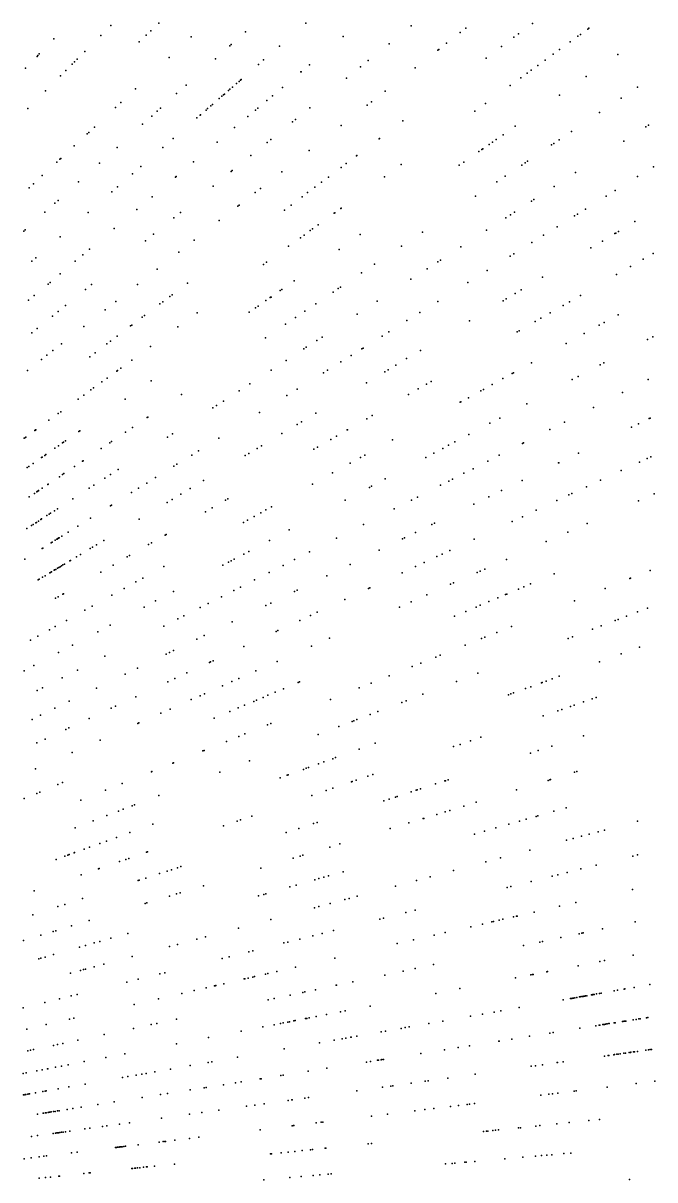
# Model space of a CAD drawing. Header units: metres. Extents: x -4327 to 4266, y -3886 to 3992.
# Drawn here: x 506.5 to 774.6, y 53.2 to 544.7 of the extents above; entities that cross this region are included whole.
import ezdxf

# ---------------------------------------------------------------- set-up
doc = ezdxf.new("R2010")
doc.units = ezdxf.units.M

msp = doc.modelspace()

# ---------------------------------------------------------------- linework, layer by layer
for p in [(543.72, 543.72, 2474.01), (560.67, 541.43, 2464.96), (564.02, 544.67, 2475.02), (600.83, 540.99, 2467.68), (626.54, 544.64, 2487.9), (671.23, 543.55, 2453.94), (692.02, 540.67, 2469.23), (694.45, 542.56, 2499.44), (722.65, 544.55, 2463.05), (746.16, 542.12, 2485.39), (746.67, 542.48, 2454.2), (519.52, 537.98, 2477.58), (539.46, 539.46, 2464.1), (555.77, 536.7, 2466.84), (558.73, 539.56, 2465.81), (577.82, 538.83, 2470.49), (642.37, 539.01, 2490.36), (661.8, 535.91, 2488.58), (686.18, 536.1, 2495.7), (714.83, 538.66, 2478.06), (716.72, 540.09, 2497.4), (738.65, 536.66, 2481.09), (741.97, 539.07, 2504.88), (743.07, 539.87, 2504.38), (512.7, 530.91, 2479.22), (513.33, 531.57, 2472.43), (532.62, 532.62, 2480.66), (594.25, 535.07, 2477.13), (594.83, 535.58, 2470.31), (615.31, 534.88, 2470.18), (682.46, 533.2, 2452.05), (682.88, 533.52, 2470.68), (709.55, 534.68, 2489.46), (731.47, 531.45, 2494.71), (731.54, 531.5, 2494.94), (734.23, 533.45, 2474.57), (758.88, 531.37, 2500.66), (512.35, 530.56, 2482.5), (527.3, 527.3, 2470.4), (528.28, 528.28, 2479.91), (529.42, 529.42, 2495.09), (568.44, 530.08, 2462.76), (588.07, 529.5, 2497.9), (606.33, 527.07, 208.47), (608.57, 529.02, 205.96), (628.01, 526.96, 2465.79), (649.75, 526.16, 2478.53), (652.94, 528.74, 2468.43), (703.04, 529.78, 2466.62), (724.94, 526.7, 2489.38), (728.09, 528.99, 2462.18), (507.5, 525.53, 2483.78), (522.28, 522.28, 2471.23), (524.56, 524.56, 2482.01), (624.42, 523.95, 2497.08), (624.46, 523.98, 2478.91), (643.75, 521.3, 2464.51), (672.91, 525.73, 2456.03), (717.78, 521.5, 2452.18), (720.49, 523.47, 2453.09), (722.13, 524.66, 2488.24), (745.52, 522.02, 2477.36), (554.23, 516.82, 2481.1), (575.72, 518.38, 2468.8), (593.62, 516.03, 2473.45), (594.24, 516.56, 2471.35), (595.3, 517.48, 240.92), (597.06, 519.01, 247.78), (598.12, 519.94, 279.92), (598.75, 520.48, 316.77), (598.97, 520.68, 209.18), (616.55, 517.35, 2470.19), (713.16, 518.14, 2487.15), (713.17, 518.15, 2482.9), (767.26, 517.53, 2489.81), (515.93, 515.93, 2500.73), (571.64, 514.71, 2479.68), (589.71, 512.63, 276.94), (590.87, 513.64, 283.75), (591.56, 514.23, 236.6), (591.93, 514.56, 205.35), (591.93, 514.55, 174.55), (609.92, 511.78, 2466.43), (612.36, 513.83, 2471.7), (654.37, 511.25, 2461.71), (660.13, 515.75, 2470.06), (734.15, 514.05, 2472.85), (760.32, 512.84, 2483.85), (508.43, 508.43, 2474.4), (545.64, 508.82, 2471.6), (547.97, 510.99, 2482.13), (563.43, 507.31, 2472.62), (564.85, 508.59, 2478.84), (584.12, 507.76, 2466.42), (584.8, 508.36, 238.52), (586.15, 509.53, 2465.57), (586.83, 510.12, 170.38), (605.05, 507.69, 2516.98), (606.06, 508.54, 2478.54), (628.19, 508.7, 2480.88), (652.53, 509.81, 2495.18), (698.22, 507.29, 2452.05), (702.77, 510.59, 2472.33), (751.16, 506.66, 2478.85), (557.2, 501.7, 2474.13), (561.05, 505.17, 2510.96), (580.24, 504.39, 161.01), (581.58, 505.56, 268.4), (581.81, 505.76, 2499.57), (601.88, 505.04, 2466.11), (620.84, 502.75, 2488.67), (622.07, 503.74, 2475.03), (667.68, 503.14, 2505.44), (772.01, 501.35, 2476.45), (533.67, 497.65, 2511.13), (534.33, 498.27, 2493.94), (536.71, 500.49, 2474.99), (596.22, 500.28, 2470.82), (641.5, 501.19, 2489.27), (710.19, 497.28, 2484.84), (715.33, 500.88, 2481.05), (739.21, 498.6, 2464.41), (770.88, 500.62, 2476.95), (528.13, 492.49, 2490.16), (546.32, 491.9, 2479.31), (565.79, 491.84, 2483.57), (570.22, 495.68, 2473.69), (588.79, 494.05, 2482.49), (610.06, 494.01, 2459.25), (611.57, 495.24, 2479.36), (657.59, 495.53, 2490.15), (657.73, 495.63, 2486.14), (704.27, 493.14, 2472.8), (705.69, 494.13, 2477.76), (707.22, 495.2, 2505.15), (730.82, 492.95, 2453.17), (731.73, 493.56, 2498.96), (734.05, 495.12, 2480.99), (761.53, 494.54, 2459.22), (522.06, 486.83, 2476.68), (522.46, 487.2, 2488.75), (603.17, 488.44, 2473.33), (627.92, 490.58, 2473.05), (648.05, 488.34, 2463.03), (648.14, 488.41, 2472.46), (699.96, 490.12, 2497.1), (701.23, 491, 2475.15), (701.59, 491.26, 2472.08), (520.79, 485.65, 2480.82), (538.87, 485.2, 2490.33), (556.48, 483.74, 2476.83), (578.81, 485.68, 2478.64), (594.83, 481.69, 2476.94), (595.27, 482.04, 2464.46), (641.48, 483.39, 2465.2), (643.58, 484.98, 2473.28), (666.95, 484.57, 2475.07), (691.64, 484.29, 2463.05), (693.58, 485.65, 2461.18), (718.12, 484.38, 2461.01), (719.59, 485.37, 2448.98), (720.6, 486.05, 2482.48), (774.07, 483.69, 2505.68), (514.61, 479.89, 2466.6), (529.96, 477.18, 2484.43), (552.92, 480.64, 2490.74), (571.18, 479.27, 2504.62), (571.49, 479.53, 2476.32), (616.35, 481.55, 2459.63), (633.2, 477.15, 2460.67), (636.05, 479.3, 2467.14), (659.85, 479.41, 2466.65), (707.53, 477.24, 2454.62), (711.14, 479.67, 2484.59), (741.03, 481.23, 2467.31), (767.34, 479.49, 2496.59), (509.05, 474.7, 2450.05), (510.91, 476.44, 2464.14), (544.13, 473.01, 2491.27), (546.57, 475.13, 2487.21), (587.08, 475.41, 2468.49), (605.01, 472.69, 2503.93), (607.23, 474.42, 2474.54), (627.22, 472.65, 2479.07), (630.32, 474.98, 2458.68), (731.88, 475.29, 2457.93), (757.83, 473.55, 2491.07), (519.93, 468.15, 2478.13), (521.29, 469.37, 2495.02), (561.22, 470.92, 2490.74), (597.59, 466.89, 2478.06), (597.65, 466.94, 2478.3), (598.12, 467.3, 2465.82), (620.21, 467.36, 2474.76), (624.92, 470.91, 2465.3), (698.51, 471.15, 2457.84), (722.26, 469.04, 2481.3), (723.27, 469.7, 2506.81), (753.96, 471.13, 2478.36), (515.66, 464.3, 2468.06), (534.04, 464.23, 2475.35), (554.78, 465.52, 2487.21), (570.47, 461.96, 2485.62), (573.32, 464.27, 2503.05), (617.4, 465.24, 2463.55), (638.5, 463.9, 2467.87), (638.79, 464.11, 2497.14), (641.38, 465.99, 2474.35), (641.42, 466.02, 2497.94), (711.39, 461.98, 2505.56), (713.42, 463.3, 2468.28), (715.1, 464.39, 2500.63), (740.57, 462.76, 2481.05), (741.76, 463.51, 2455.09), (745.18, 465.64, 2470.65), (545.06, 457.36, 2489.05), (589.75, 460.76, 2469.59), (629.35, 457.25, 2464.91), (631.77, 459.01, 2465.01), (733.11, 458.1, 2451.81), (766.16, 460.35, 2462.02), (506.72, 456.25, 2461.3), (507.31, 456.79, 2464.19), (522.2, 453.94, 2461.08), (558.44, 452.22, 2477.91), (561.86, 454.99, 2477.93), (579.13, 452.46, 2483.54), (624.15, 453.48, 2501.48), (625.73, 454.62, 2469.46), (628.38, 456.55, 2479.96), (649.54, 454.81, 2474.82), (675.94, 455.93, 2507), (703.2, 456.67, 2490.12), (727.44, 454.56, 2454.16), (757.68, 455.26, 2493.99), (758.06, 455.49, 2452.68), (759.17, 456.16, 2464.7), (534.64, 448.62, 2466.92), (572.58, 447.35, 2475.31), (619.17, 449.85, 2476.7), (640.6, 448.55, 2463.87), (667.12, 449.98, 2488.11), (692.35, 449.62, 2492.07), (722.43, 451.42, 2471.83), (747.49, 449.14, 2486.25), (752.4, 452.09, 2455.32), (510.16, 443.48, 2482.1), (510.18, 443.49, 212.13), (511.83, 444.93, 2484.87), (528.53, 443.49, 2485.26), (531.8, 446.24, 2484.85), (609.8, 443.05, 2472.67), (682.53, 443.24, 2479.35), (683.6, 443.93, 2478.67), (713.21, 445.66, 2506.68), (714.8, 446.66, 2458.79), (769.68, 444.37, 2498.91), (773.9, 446.81, 2486.81), (522.13, 438.12, 2460.33), (563.37, 440.15, 2490.67), (608.48, 442.08, 2472.12), (650.16, 438.54, 2475.5), (655.63, 442.23, 2472.87), (678.06, 440.34, 2467.68), (703.49, 439.59, 2486), (758.35, 437.83, 2449.43), (764.26, 441.24, 2494.23), (517.04, 433.84, 2462.43), (517.88, 434.55, 2471.72), (535.43, 433.58, 2471.26), (555.05, 433.65, 2479.39), (576.19, 434.19, 2482.8), (621.54, 435.21, 2484.21), (641.15, 432.46, 2464.51), (671.12, 435.83, 2465.12), (695.23, 434.43, 2516.06), (726.92, 436.78, 2487.14), (511.21, 428.95, 2493.24), (532.91, 431.54, 2491.09), (568.76, 428.59, 2481.06), (569.7, 429.3, 2485.15), (611.32, 428.05, 2472.32), (611.52, 428.19, 2477.99), (611.7, 428.31, 2478.71), (615.6, 431.05, 2509.39), (616.24, 431.5, 2477.55), (638.1, 430.41, 2500.47), (640.27, 431.87, 2475.32), (715.29, 429.79, 2473.8), (717.94, 431.38, 2500.98), (743.1, 429.03, 2489.79), (508.8, 426.93, 2465.35), (524.43, 424.67, 2461.94), (541.31, 422.92, 2479.61), (545.87, 426.48, 2458.78), (564.49, 425.37, 2467.51), (565.72, 426.3, 2477.99), (605.1, 423.7, 2476.42), (606.21, 424.47, 2476.02), (609.53, 426.8, 2474.81), (630.68, 425.4, 2480.99), (630.74, 425.44, 2466.84), (656.83, 426.55, 2472.16), (682.47, 426.45, 2502.28), (710.23, 426.75, 2487.64), (711.52, 427.52, 2492.14), (735.66, 424.73, 2469.22), (738.43, 426.33, 2482.92), (518.92, 420.21, 2489.25), (521.35, 422.18, 2463.29), (556.97, 419.71, 2480.58), (557.94, 420.44, 2474.52), (580.3, 421.62, 2488.69), (602.48, 421.86, 2480.51), (622.06, 419.58, 2471.09), (626.01, 422.25, 2481.93), (648.28, 421, 2463.32), (669.39, 418.28, 2472.83), (674.81, 421.67, 2507), (696.01, 418.2, 2464.69), (723.85, 417.91, 2473.34), (726.21, 419.28, 2490.36), (730.17, 421.56, 2459.5), (759.11, 420.78, 2491.93), (510.15, 413.11, 2479.58), (512.44, 414.97, 2485.26), (532.2, 415.8, 2453.49), (552.06, 416.01, 2474.25), (552.54, 416.37, 2481.61), (572.16, 415.7, 2484.29), (617.85, 416.74, 2483.59), (661.76, 413.51, 2472.54), (716.13, 413.46, 2460.25), (717.03, 413.98, 2463.33), (751.05, 416.31, 2491.68), (753.13, 417.47, 2503.02), (522.81, 408.46, 2484.18), (541.93, 408.38, 2486.31), (543.49, 409.55, 2488.11), (546.35, 411.71, 2474.68), (609.34, 411, 2473.87), (631.17, 409.89, 2478.51), (633.35, 411.3, 2511.68), (658.9, 411.72, 2475.96), (736.98, 408.51, 2488.99), (744.62, 412.75, 2496.84), (771.58, 410.26, 2500.18), (773.77, 411.42, 2455.56), (516.58, 403.59, 2470.76), (519.08, 405.55, 2493.72), (537.01, 404.67, 2479.7), (560.59, 407.29, 2459.5), (625.63, 406.29, 2485.99), (626.66, 406.96, 2470.48), (645.73, 403.49, 2478.42), (650.19, 406.28, 2476.28), (650.78, 406.65, 2464.28), (675.11, 405.64, 2472.07), (514.26, 401.79, 2487.05), (534.71, 402.94, 2469.08), (547.99, 398.14, 2487.17), (552.59, 401.48, 2486.65), (618.09, 401.39, 2485.54), (641.29, 400.72, 2466.17), (664.63, 399.35, 2466.23), (669.26, 402.13, 2473.97), (722.34, 400.4, 2461.65), (751.45, 399.55, 2482.68), (752.99, 400.37, 2501.1), (508.26, 397.09, 2463.46), (542.17, 393.91, 2466.06), (546.26, 396.88, 2474.01), (546.52, 397.07, 2485.85), (611.71, 397.25, 2474.75), (634.01, 396.17, 2481.58), (635.64, 397.19, 2468.46), (659.95, 396.54, 2467.68), (661.43, 397.43, 2501.96), (710.12, 393.63, 2478.13), (714.04, 395.8, 2496.4), (714.58, 396.1, 2475.41), (739.53, 393.21, 2456.38), (742.09, 394.58, 2487.08), (771.76, 393.23, 2491.22), (535.17, 388.82, 2466.07), (536.36, 389.69, 2466.19), (539.89, 392.25, 2466.31), (560.75, 392.64, 2481.56), (598.23, 388.5, 2479.95), (602.71, 391.41, 2488.3), (622.83, 389.19, 2471.96), (652.17, 391.86, 2486.18), (674.23, 389.26, 2471.53), (677.73, 391.29, 2493.85), (679.75, 392.45, 2472.92), (700.77, 388.44, 2468.21), (701.95, 389.09, 2467.77), (705.61, 391.13, 2466.93), (529.87, 384.97, 2479.45), (532.21, 386.67, 2484.9), (549.79, 384.97, 2464.49), (573.69, 386.96, 2476.9), (591.51, 384.13, 2472.37), (618.47, 386.46, 2499.53), (670.07, 386.87, 2475.13), (692.07, 383.62, 2460.39), (692.33, 383.77, 2461.34), (695.56, 385.55, 2463.57), (760.95, 387.72, 2473.72), (521.36, 378.79, 2472.39), (522.4, 379.55, 2471.8), (587.04, 381.23, 2474.14), (588.55, 382.21, 2454.92), (606.85, 379.2, 2467.59), (630.68, 378.95, 2486.42), (720.29, 382.98, 2494.5), (748.58, 381.42, 2495.1), (517.42, 375.93, -15.18), (559.12, 377.13, 2481.74), (559.42, 377.33, 2446.13), (622.76, 374.19, 2480.02), (624.64, 375.32, 2497.61), (652.32, 376.62, 2480.66), (654.61, 377.94, 2494.23), (704.66, 374.67, 2467.66), (708.77, 376.86, 2468.25), (736.24, 375.13, 2467.31), (767.71, 374.44, 2478.44), (772.3, 376.67, 2506.56), (772.6, 376.82, 2472.33), (507.45, 368.69, -2.22), (507.66, 368.84, -0.51), (511.47, 371.61, 6.38), (511.67, 371.75, -19.15), (511.7, 371.77, -0.17), (511.7, 371.77, 3.28), (511.77, 371.82, -14.67), (511.9, 371.92, 1.55), (530.06, 371.15, 2493.66), (530.48, 371.45, 2484.49), (549.91, 370.92, 2472.83), (552.86, 372.91, 2480.68), (567.78, 368.72, 2480.52), (569.93, 370.12, 2479.3), (616.3, 370.31, 2489.5), (639.55, 369.24, 2485.62), (644.03, 371.83, 2473.37), (644.2, 371.93, 2469.13), (695.68, 369.9, 2473.02), (730.09, 372, 2500.94), (764.7, 372.97, 2508.65), (506.96, 368.33, -21.37), (519.91, 364.04, 2473.62), (521.44, 365.12, 2492.24), (523.14, 366.3, 2477.77), (523.62, 366.65, 2496.98), (524.5, 367.26, 2478.63), (539.6, 363.96, 2485.96), (543.26, 366.43, 2469.8), (543.92, 366.88, 2489.24), (589.58, 368.41, 2493.65), (605.85, 364.03, 2477.66), (607.64, 365.1, 2464.58), (629.88, 363.66, 2477.7), (631.41, 364.55, 2478.75), (637.08, 367.82, 2485.94), (663.29, 367.67, 2492.69), (684.63, 364.03, 2494.78), (687.06, 365.32, 2465.62), (689.72, 366.73, 2475.16), (718.5, 366.1, 2474.94), (718.95, 366.32, 2508.94), (514.28, 360.1, 2474.86), (514.55, 360.29, -21.08), (515.62, 361.04, -19.4), (516.13, 361.4, 2472.48), (531.93, 358.79, 2472.61), (578.03, 361.19, 2497.41), (580.91, 362.99, 2488.44), (600.69, 360.93, 2477.03), (602.23, 361.86, 2457.8), (649.62, 360.09, 2475.21), (651.52, 361.14, 2492.31), (677.44, 360.2, 2482.91), (680.79, 361.98, 2466.54), (708.62, 361.06, 2468.29), (742.24, 362.01, 2479.34), (771.35, 359.68, 2456.49), (772.92, 360.42, 2510.08), (508.22, 355.86, -9.64), (508.86, 356.31, 2465.7), (510.73, 357.61, 4.93), (528.33, 356.36, 2478.12), (531.67, 358.61, 2471.4), (546.79, 355.09, 2484.63), (570.43, 356.44, 2491.29), (571.74, 357.26, 2486.21), (645.33, 357.71, 2488.42), (697.49, 355.39, 2480.4), (703.73, 358.57, 2488.41), (733.78, 357.89, 2496.4), (733.84, 357.92, 2473.74), (760.34, 354.55, 2500.52), (768.07, 358.16, 2459.06), (521.84, 351.99, -7.38), (523.24, 352.93, -11.53), (523.74, 353.27, 2490.37), (541.08, 351.38, 2469.62), (543.54, 352.98, 2486.42), (558.95, 349.27, 2457.14), (562.64, 351.58, 2489.61), (583.04, 350.33, 2486.91), (637.85, 353.57, 2484.42), (660.16, 351.02, 2481.82), (687.13, 350.11, 2476.45), (688.73, 350.92, 2477.46), (693.61, 353.41, 2480.73), (718.37, 350.37, 2466.74), (751.61, 350.48, 2480.8), (511.3, 344.88, -3.53), (511.31, 344.88, -1.18), (512.29, 345.55, -36.27), (512.47, 345.67, -10.96), (512.91, 345.96, -31.92), (513, 346.02, -23.81), (513.05, 346.06, -33.28), (514.54, 347.06, -11.34), (514.56, 347.08, -9.65), (516.88, 348.64, -6.63), (517.1, 348.79, -4.59), (534.54, 347.14, 2489.71), (536.5, 348.41, 2470.78), (552.5, 345.24, 2471.83), (555.51, 347.12, 2490.81), (573.36, 344.51, 2472.1), (577.34, 346.9, 2489.24), (629.28, 348.81, 2481.03), (653.47, 347.46, 2501.04), (654.3, 347.9, 2474.42), (683.65, 348.34, 2507.22), (709.54, 346.06, 2463.87), (738.17, 344.21, 2504.39), (739.41, 344.79, 2467.36), (745.64, 347.7, 2520.37), (774.32, 344.75, 2503.67), (509.05, 343.36, -34.7), (527.56, 342.6, 2474.03), (543.51, 339.63, 2497.84), (543.95, 339.9, 2460.78), (567.61, 341.06, 2501.33), (569.67, 342.29, 2472.23), (592.44, 342.04, 2501.13), (593.36, 342.58, 2483.73), (611.92, 339.19, 2483.33), (643.18, 341.98, 2481.54), (671.36, 342.07, 2486.34), (673.86, 343.35, 2490.71), (697.79, 340.33, 2469.33), (704.19, 343.45, 2473.11), (733.09, 341.84, 2510.4), (767.66, 341.78, 2464.43), (516.59, 335.48, -18.65), (517.56, 336.1, -12.96), (518.05, 336.43, -104.58), (519.76, 337.54, -35.36), (521.01, 338.35, -106.22), (535.02, 334.32, 2475.63), (583.87, 337.1, 2491.65), (586.71, 338.74, 2466.4), (604.52, 335.09, 2479.2), (607.35, 336.66, 2485.57), (609.55, 337.88, 2484.09), (663.98, 338.31, 2488.31), (718.42, 335, 2488.03), (724.23, 337.72, 2489.39), (508.09, 329.95, 2472.87), (510, 331.2, 2470.51), (510.7, 331.65, -26.09), (511.8, 332.37, -34.82), (512.12, 332.58, -40.86), (512.97, 333.12, -11.51), (513.99, 333.79, -13.21), (514.33, 334.01, -34.66), (529.63, 330.95, -86.56), (555.75, 333.93, 2470.85), (599.98, 332.58, 2476.24), (601.75, 333.56, 2478.27), (619.42, 329.35, 2479.67), (650.98, 331.69, 2493.94), (680.03, 331.67, 2481.99), (681.08, 332.18, 2505.41), (714.08, 332.98, 2473.02), (745.96, 332.12, 2487.67), (520.02, 324.95, -94.89), (520.75, 325.4, -42.1), (520.82, 325.44, -95.38), (520.92, 325.51, -39.08), (521.16, 325.66, -94.42), (521.5, 325.87, -93.45), (521.61, 325.94, -22.99), (521.75, 326.03, -25.01), (522.93, 326.76, -27.76), (525.53, 328.39, 2482.58), (540.76, 324.92, 2498.33), (566.74, 327.21, 2488.39), (567.12, 327.43, 2490.08), (611.04, 324.9, 2456.37), (639.55, 325.87, 2490.37), (667.52, 325.57, 2479.93), (668.35, 325.98, 2478.09), (673.04, 328.26, 2515.4), (697.9, 325.44, 2477.59), (728.58, 324.39, 2465.99), (737.7, 328.45, 2473.79), (514.56, 321.53, 2470.84), (514.79, 321.67, -29.66), (518.32, 323.88, -104.16), (518.76, 324.16, -102.54), (534.95, 321.43, -38), (535.95, 322.03, -66.23), (537.62, 323.04, -36.13), (559.74, 323.16, 2463.11), (560.99, 323.89, 2474.11), (602.33, 320.26, 2483.51), (628.01, 319.99, 2475.88), (657.66, 320.76, 2482.67), (687.67, 320.66, 2474.54), (507.23, 316.95, -32.49), (524, 314.85, -48.62), (526.29, 316.23, -78.62), (526.51, 316.36, -76.61), (529.17, 317.96, -75.97), (530.79, 318.93, 2469.29), (550.64, 317.91, 2495.01), (551.6, 318.47, 2493.69), (593.7, 315.68, 2479.7), (594.82, 316.27, 2489.72), (596.09, 316.95, 2478.96), (600.11, 319.08, 2484.98), (621.68, 316.76, 2492.17), (645.32, 314.74, 2491.09), (676.78, 315.59, 2478.71), (682.03, 318.04, 2483.23), (684.35, 319.12, 2481.93), (711.63, 316.84, 2472.96), (515.79, 309.92, -98.51), (517.77, 311.11, -86.74), (518.04, 311.27, -88.13), (518.08, 311.29, -89.49), (518.45, 311.52, -79.13), (519.63, 312.22, -78.3), (519.84, 312.35, -78.33), (520.29, 312.62, 2471.81), (521.03, 313.07, 2457.95), (521.08, 313.1, -68.42), (521.57, 313.39, -67.82), (522.13, 313.73, -84.76), (522.82, 314.14, -53.19), (523.36, 314.47, -48.56), (539.46, 311.46, 2466.82), (544.66, 314.46, 2484.9), (566.13, 313.81, 2500.06), (591.22, 314.36, 2490.82), (610.85, 311.24, 2479.98), (616.9, 314.32, 2493.93), (635.45, 309.93, 2478.38), (667.31, 311.17, 2513.37), (672.97, 313.81, 2479.45), (699.23, 311.32, 2505.97), (700.42, 311.85, 2471.56), (702.48, 312.76, 2498.08), (731.97, 310.7, 2491.17), (772.69, 312.19, 2479.44), (512.86, 308.16, -61.73), (513.25, 308.39, -59.8), (513.26, 308.4, 2473.3), (514.67, 309.24, -100.31), (514.69, 309.26, -98.63), (514.71, 309.27, -42.81), (554.36, 307.29, 2475.91), (557.29, 308.91, 2500.34), (598.79, 305.1, 2483.69), (604.71, 308.11, 2481.36), (653.62, 304.79, 2491.99), (687.88, 306.26, 2484.66), (689.13, 306.82, 2474.58), (719.06, 305.22, 2475.16), (721.82, 306.4, 2475.26), (764, 308.68, 2473.88), (764.35, 308.82, 2497.72), (520.2, 300.34, -74.25), (521.29, 300.96, -82.09), (523.26, 302.1, -70.01), (523.57, 302.28, -69.05), (544.1, 301.6, 2480.69), (549.37, 304.52, 2481.75), (570.3, 303.24, 2494.74), (590.67, 300.96, 2471.38), (595.91, 303.63, 2482.49), (621.6, 303.18, 2465.07), (622.73, 303.72, 2490.42), (643, 299.84, 2487.03), (653.02, 304.51, 2484.63), (677.87, 301.81, 2507.52), (677.9, 301.82, 2482.73), (707.96, 300.51, 2469.77), (711.18, 301.88, 2505.06), (711.75, 302.12, 2468.75), (716.78, 304.26, 2476.73), (753.49, 304.43, 2494.19), (532.67, 295.26, 2468.48), (535.74, 296.97, 2459.62), (557.85, 296.61, 2496.29), (562.72, 299.2, 2472.69), (581.67, 296.38, 2504.57), (584.95, 298.05, 2474.39), (609.49, 297.27, 2484.62), (611.57, 298.28, 2466.62), (666.18, 296.6, 2484.18), (671.19, 298.83, 2482.82), (698.78, 296.61, 2485.4), (700.53, 297.36, 2481.95), (704.13, 298.89, 2480.22), (740.54, 299.2, 2483.48), (771.48, 296.14, 2499.17), (524.86, 290.94, 2461.14), (572.15, 291.53, 2502.68), (574.71, 292.83, 2485.68), (595.15, 290.27, 2473.92), (623.91, 290.94, 2495.54), (628.52, 293.08, 2498.02), (631.3, 294.38, 2462.11), (689.54, 292.69, 2476.7), (694.44, 294.77, 2474.82), (757.87, 290.92, 2473.18), (759.01, 291.36, 2481.46), (762.57, 292.72, 2502.31), (767.27, 294.53, 2471.96), (517.6, 286.91, 2491.94), (520.11, 288.3, 2479.95), (538.15, 286.14, 2458.84), (543.48, 288.97, 2460.17), (566.25, 288.52, 2488.12), (613.92, 286.28, 2471.35), (614.61, 286.6, 2479.43), (707.51, 285.85, 2478.96), (713.78, 288.39, 2491.27), (748.18, 287.2, 2482.6), (751.86, 288.61, 2476.33), (509.64, 282.5, 2465.58), (512.73, 284.21, 2474.51), (527.35, 280.39, 2478.81), (580.2, 282.98, 2493.29), (583.36, 284.52, 2490.05), (636.55, 283.41, 2483.61), (694.09, 280.43, 2479.98), (701, 283.22, 2475.36), (702.53, 283.84, 2475.91), (737.92, 283.26, 2485.6), (739.72, 283.95, 2463.72), (521.46, 277.26, 2462.93), (541.17, 275.74, 2479.19), (567.14, 276.61, 2493.14), (568.65, 277.35, 2482.65), (570.3, 278.15, 2478.57), (600.17, 279.86, 2495.89), (628.94, 280.02, 2485.15), (681.6, 275.38, 2489.22), (683.46, 276.13, 2481.06), (760.38, 276.75, 2492.7), (768.15, 279.58, 2504.21), (511.07, 271.74, 2485.49), (555, 270.69, 2479.52), (585.52, 273.03, 2500.9), (586, 273.26, 2464.08), (587.1, 273.77, 2502), (614.31, 273.51, 2490.57), (671.61, 271.35, 2487.69), (675.26, 272.82, 2486.02), (751.09, 273.37, 2480.66), (506.97, 269.56, 2471.68), (523.03, 266.5, 2483.83), (529.55, 269.82, 2466.66), (549.74, 268.12, 2473.24), (570.87, 266.2, 2466.08), (576.01, 268.6, 2477.01), (598.04, 266.27, 2494.79), (605.32, 269.51, 2491.91), (661.84, 267.4, 2486.83), (699.49, 268.51, 2482.13), (731.09, 266.09, 2474.58), (734.05, 267.17, 2475.16), (512.4, 261.08, 2469.42), (514.68, 262.24, 2486.54), (537.55, 262.18, 2482.22), (567.94, 264.84, 2510.47), (591.15, 263.2, 2482.55), (595.06, 264.94, 2499), (616.96, 261.89, 2493.23), (623.22, 264.54, 2491.39), (623.78, 264.78, 2482.94), (649.12, 262.26, 2495.4), (654.15, 264.29, 2478.28), (690.43, 265.03, 2479.3), (719.73, 261.96, 2478.61), (721.93, 262.76, 2476.58), (726.49, 264.42, 2506.74), (726.86, 264.56, 2469.7), (728.48, 265.15, 2470.47), (526.04, 256.57, 2464.46), (554.3, 258.48, 2478.92), (577.85, 257.28, 2499.2), (581.59, 258.94, 2498.16), (583.49, 259.79, 2483.69), (604.38, 256.54, 2474.63), (605.52, 257.03, 2495.77), (608.32, 258.21, 2496.26), (610.41, 259.1, 2472.11), (613.53, 260.43, 2468.6), (636.89, 257.32, 2484.8), (667.22, 256.12, 2484.76), (669.03, 256.82, 2491.49), (676.12, 259.54, 2487.21), (712.49, 259.32, 2477.58), (713.48, 259.69, 2476.21), (714.61, 260.1, 2475.32), (744.33, 256.29, 2470.88), (748.03, 257.57, 2473.83), (749.74, 258.16, 2474.82), (513.9, 250.64, 2467.37), (519.96, 253.6, 2471.96), (543.9, 253.63, 2472.97), (545.67, 254.45, 2486.91), (564.96, 251.54, 2477.48), (568.88, 253.28, 2477.44), (594.2, 252.22, 2476.5), (597.81, 253.76, 2474.96), (600.39, 254.85, 2496.71), (653.76, 250.96, 2464.96), (657.09, 252.23, 2482.66), (733.42, 252.54, 2462.47), (735.12, 253.12, 2501.46), (738.78, 254.38, 2461.73), (740.44, 254.95, 2471.92), (510.24, 248.86, 2486.78), (534.49, 249.24, 2477.27), (555.22, 247.2, 2474.97), (555.58, 247.36, 2459.17), (587.53, 249.39, 2465.21), (610.26, 246.56, 2497.22), (611.64, 247.12, 2497.34), (640.51, 245.87, 2487.1), (646.16, 248.04, 2498.4), (646.86, 248.31, 2469.64), (648.11, 248.79, 2484.85), (727.2, 250.39, 2488.88), (524.64, 244.64, 2491.9), (525.92, 245.24, 2485.66), (598.02, 241.62, 2463.46), (600.64, 242.67, 2490.89), (631.66, 242.47, 2468.45), (700.82, 241.31, 2484.81), (744.32, 241.85, 2513.21), (512.3, 238.89, 2457.58), (515.85, 240.54, 2480.79), (539.1, 240.02, 2484.89), (592.85, 239.53, 2503.38), (649.06, 236.24, 2461.94), (655.85, 238.71, 2477.31), (689.14, 237.29, 2487.94), (692, 238.27, 2473.24), (696.33, 239.77, 2498.73), (730.87, 237.47, 2477.29), (527.3, 234.77, 2466.36), (582.78, 235.46, 2477.77), (583.28, 235.66, 2508.57), (602.61, 231.32, 2498.72), (637.9, 232.18, 2487.28), (639.11, 232.62, 2486.67), (721.9, 234.56, 2475.49), (725.1, 235.6, 2476.81), (511.68, 227.81, 2491.06), (560.96, 226.64, 2481.3), (561.16, 226.72, 2470.44), (570.07, 230.32, 2468.84), (570.27, 230.4, 2475.49), (589.9, 226.44, 2473.83), (625.43, 227.64, 2503.02), (626.66, 228.09, 2491.55), (627.57, 228.42, 2489.73), (631.9, 229.99, 2474.51), (634.09, 230.79, 2477.76), (740.57, 226.41, 2477.28), (741.5, 226.7, 2475.66), (521.21, 221.24, 2486.6), (523.23, 222.1, 2489.94), (548.55, 221.63, 2473.22), (615.58, 224.05, 2479.94), (618.54, 225.13, 2480.91), (618.91, 225.26, 2476.93), (645.81, 222.37, 2476.02), (646.11, 222.47, 2482.42), (647.91, 223.09, 2478.78), (652.82, 224.78, 2481.75), (654.91, 225.5, 2489.7), (681.55, 221.45, 2491.49), (685.56, 222.75, 2490.79), (685.81, 222.83, 2501.9), (686.92, 223.19, 2490.64), (729.33, 222.98, 2472.81), (730.04, 223.2, 2509.19), (730.41, 223.31, 2471.68), (512.29, 217.46, 2475.2), (512.29, 217.46, 2475.2), (513.61, 218.01, 2481.55), (541.41, 218.75, 2476.85), (564.12, 216.54, 2478.15), (629.08, 216.61, 2485.75), (635.14, 218.7, 2498.78), (637.96, 219.67, 2466.89), (671.13, 218.06, 2483.96), (673.25, 218.75, 2481.5), (673.79, 218.93, 2488.62), (675.19, 219.38, 2483.52), (715.92, 218.88, 2489.89), (506.97, 215.2, 2487.51), (530.96, 214.52, 2465.11), (552.78, 212.19, 2469.25), (553.76, 212.57, 2467.71), (659.61, 214.32, 2472.05), (661.86, 215.05, 2475.28), (664.48, 215.9, 2469.57), (665.2, 216.14, 2482.6), (693.53, 212.03, 2505.92), (698.77, 213.64, 2489.22), (541.96, 208.04, 2492.8), (546.94, 209.95, 2466.89), (548.96, 210.73, 2482.05), (603.52, 207.81, 2493.34), (676.34, 206.78, 2489.49), (676.51, 206.83, 2479.82), (682.07, 208.53, 2495.06), (685.58, 209.6, 2492.45), (687.55, 210.21, 2484.31), (720.09, 206.48, 2481.65), (724.31, 207.69, 2476.66), (724.91, 207.86, 2473.86), (731.75, 209.82, 2472.99), (736.94, 211.31, 2485.71), (528.5, 202.87, 2467.39), (536.26, 205.85, 2472.66), (561.51, 204.37, 2474.11), (591.5, 203.67, 2488.83), (597.38, 205.69, 2496.29), (598.73, 206.16, 2490.51), (623.45, 202.57, 2481.63), (629.74, 204.61, 2495.65), (631.28, 205.11, 2496.26), (662.27, 202.48, 2484.02), (670.16, 204.89, 2477.03), (707.19, 202.78, 2491.14), (712.69, 204.36, 2490.48), (717.12, 205.63, 2476.32), (753.31, 201.85, 2475.82), (767.31, 205.6, 2465.43), (541.79, 197.2, 2488.07), (546.1, 198.76, 2489.31), (551.79, 200.84, 2460.66), (618.18, 200.86, 2482.57), (698.1, 200.18, 2484.02), (702.39, 201.41, 2489.22), (737.17, 197.52, 2474.49), (739.92, 198.26, 2474.13), (743.54, 199.23, 2471.92), (746.78, 200.1, 2477.94), (750.63, 201.13, 2476.43), (528.15, 192.23, 2487.03), (528.26, 192.27, -82.92), (532.44, 193.79, 2488.3), (534.59, 194.58, 2473.42), (539.03, 196.19, 2475.41), (558.82, 192.42, 2482.62), (559.25, 192.57, 2484.57), (636.62, 194.63, 2498.07), (640.9, 195.94, 2498.43), (721.59, 193.35, 2509.41), (520.43, 189.42, 2475.81), (524.19, 190.79, 2474.66), (525.45, 191.25, 2486.91), (525.97, 191.44, 2476.79), (547.39, 188.48, 2485.98), (550.11, 189.42, 2467.84), (551.28, 189.82, 2467.04), (621.09, 189.89, 2502.86), (624.14, 190.82, 2470.75), (625.18, 191.14, 2469.43), (702.84, 188.33, 2509.12), (709.11, 190, 2490.82), (749.69, 186.92, 2500.34), (765.29, 190.81, 2470.92), (767.31, 191.31, 2468.16), (531.11, 182.88, 2473.01), (538.41, 185.39, 2488.17), (538.71, 185.49, 2470.91), (564.29, 183.35, 2468.44), (567.68, 184.45, 2483.27), (569.47, 185.03, 2485.13), (572.05, 185.87, 2484.48), (573.45, 186.33, 2484.63), (607.31, 185.67, 2475.08), (634.14, 181.84, 2491.91), (636.08, 182.39, 2477.66), (642.29, 184.17, 2490.94), (679.2, 181.99, 2480.25), (689.12, 184.65, 2490.58), (731.01, 182.26, 2481.14), (733.51, 182.89, 2519.27), (737.42, 183.86, 2488.27), (743.29, 185.32, 2483.8), (555.29, 180.43, 2464.53), (555.71, 180.56, 2472.39), (558.55, 181.48, 2472.97), (582.98, 178.23, 2482.5), (619.71, 177.7, 2501.25), (622.33, 178.45, 2467.22), (630.34, 180.75, 2493.47), (632.05, 181.24, 2483.69), (664.49, 178.05, 2483.22), (673.51, 180.47, 2485.29), (711.92, 177.5, 2484.42), (713.57, 177.91, 2485.22), (722.09, 180.04, 2489.91), (511.08, 175.98, 2492.82), (531.65, 172.74, 2492.58), (568.61, 173.84, 2485.62), (571.61, 174.76, 2474.84), (573.06, 175.2, 2469.33), (606.39, 173.88, 2486.73), (608.67, 174.53, 2467.81), (609.52, 174.78, 2499.58), (643.03, 172.3, 2492.63), (644.84, 172.79, 2494.2), (648.34, 173.72, 2491.42), (765.2, 176.66, 2464.92), (521.13, 169.32, 2481.22), (524.1, 170.29, 2495.38), (558.27, 170.68, 2452.22), (558.94, 170.89, 2473.12), (630.22, 168.87, 2475.46), (632.02, 169.35, 2477.04), (636.74, 170.61, 2473.67), (672.93, 167.78, 2487.63), (734.19, 169.5, 2476.66), (741.17, 171.11, 2480.75), (510.52, 165.88, 2469.07), (534.54, 163.42, 2492.34), (611.58, 163.87, 2501.62), (657.93, 164.04, 2468.57), (659.43, 164.41, 2468.92), (668.98, 166.8, 2488.76), (705.48, 162.87, 2481.53), (706.16, 163.03, 2483.93), (708.53, 163.58, 2512.64), (710.17, 163.96, 2487.94), (714.69, 165, 2488.66), (715.89, 165.28, 2513.05), (716.15, 165.34, 2488.74), (723.37, 167, 2498.8), (766.35, 162.89, 2468.4), (519.2, 158.73, 2477.71), (520.28, 159.07, 2476.44), (527.05, 161.14, 2476.41), (550.91, 157.97, 2485.53), (597.88, 160.2, 2479.66), (633.43, 157.93, 2482.34), (638.23, 159.13, 2490.09), (685.68, 158.3, 2466.84), (696.47, 160.79, 2490.19), (701.49, 161.95, 2487.67), (742.53, 157.83, 2475.73), (743.65, 158.07, 2484.27), (744.26, 158.2, 2520.66), (752.48, 159.95, 2479.92), (506.61, 154.89, 2482.35), (514, 157.14, 2485.29), (532.97, 152.83, 2484.9), (536.64, 153.88, 2476.61), (539.05, 154.57, 2481.42), (543.72, 155.91, 2477.76), (571.93, 153.25, 2469.25), (580.2, 155.46, 2481.08), (583.83, 156.44, 2461.37), (617.17, 153.88, 2501.65), (618.79, 154.28, 2502.52), (623.9, 155.56, 2477.93), (629.49, 156.95, 2483.41), (665.31, 153.6, 2491.12), (672.12, 155.17, 2489.97), (680.96, 157.21, 2470.29), (718.93, 152.81, 2483.78), (725.76, 154.27, 2482.49), (726.89, 154.5, 2486.32), (734.68, 156.16, 2478.44), (515.86, 147.92, 2488.03), (519.39, 148.93, 2478.79), (530.36, 152.08, 2479.1), (552.82, 148.13, 2463.65), (568.54, 152.34, 2484.48), (593.88, 148.07, 2474.94), (602.32, 150.18, 2475.35), (603.99, 150.59, 2476.47), (638.85, 147.49, 2498.66), (765.41, 148.78, 2513.59), (513.13, 147.14, 2461.79), (513.95, 147.37, 2485.39), (532.15, 142.59, 2481.84), (532.88, 142.78, 2478.85), (536.64, 143.79, 2477.22), (540.71, 144.88, 2477.03), (591.02, 147.36, 2474.64), (622.04, 143.61, 2482.48), (672.94, 143.04, 2488.66), (680.69, 144.69, 2490.87), (742.04, 144.24, 2489.51), (751.27, 146.03, 2476.7), (753.23, 146.41, 2502.5), (526.61, 141.1, 2481.57), (530.83, 142.24, 2469.34), (555.27, 138.45, 2469.56), (564.53, 140.75, 2486.08), (566.61, 141.27, 2483.01), (600.32, 138.6, 2485.53), (600.37, 138.61, -59.16), (600.41, 138.61, -58.82), (600.54, 138.65, 2498.09), (601.94, 138.97, 2486.4), (603.92, 139.43, -55.08), (604.71, 139.61, -59.93), (609.36, 140.68, 2505.38), (610.28, 140.89, 2486.07), (614.1, 141.78, 2495.9), (659.95, 140.28, 2472.08), (667.84, 141.95, 2475.05), (715.46, 139.07, 2487.94), (721.98, 140.34, 2485.46), (722.74, 140.49, 2488.1), (723.03, 140.54, 2484.1), (728.84, 141.67, 2484.17), (729.12, 141.73, 2485.12), (550.48, 137.25, 2472.75), (579.04, 133.68, 2472.33), (584.23, 134.88, 2470.79), (587.74, 135.69, 2485.61), (588, 135.75, 2469.07), (588.21, 135.8, 2464.13), (591.64, 136.59, 2484.37), (625.26, 132.9, 2502.65), (626.08, 133.08, 2483.34), (630.6, 134.04, 2501.25), (639.4, 135.91, 2491.16), (639.5, 135.93, 2497.08), (646.41, 137.4, 2496.26), (691.91, 134.49, 2486.27), (757.34, 133.54, -58.62), (758.85, 133.81, -17.44), (761.69, 134.31, -44.98), (761.9, 134.34, 2474.89), (765.82, 135.03, 2478.1), (772.54, 136.22, 2476.21), (515.74, 128.59, 2477.37), (521.93, 130.13, 2474.2), (526.91, 131.37, 2491.25), (529.46, 132.01, 2483.77), (553.55, 127.8, 2476.16), (563.98, 130.2, 2479.33), (573.84, 132.48, 2473.87), (610.52, 129.77, -59.58), (613.07, 130.31, 2482.09), (619.82, 131.75, 2486.53), (681.6, 132.49, 2469.75), (735.68, 129.72, 74.61), (738.89, 130.29, 54.32), (739.09, 130.32, 51.45), (739.35, 130.37, 47.36), (739.77, 130.44, 62.21), (739.79, 130.45, 48.21), (739.84, 130.45, 2483.88), (739.96, 130.48, 59.75), (740.11, 130.5, 69.68), (740.7, 130.6, 49.5), (740.71, 130.61, 40.86), (741.47, 130.74, 29.79), (742.71, 130.96, 91.97), (742.89, 130.99, 36.85), (743.4, 131.08, 53.41), (744, 131.19, 48.07), (744.17, 131.22, 78.8), (744.46, 131.27, 73.41), (744.47, 131.27, 83), (744.86, 131.34, 15.06), (744.93, 131.35, 44.82), (745.21, 131.4, 21.26), (745.72, 131.49, 6.4), (747.69, 131.84, 20.5), (747.77, 131.85, 25.89), (748.18, 131.92, 20.52), (748.34, 131.95, 13.47), (748.76, 132.03, 16.8), (748.91, 132.05, 20.95), (749.9, 132.23, 2483.38), (751.14, 132.45, -6.03), (751.15, 132.45, -3.54), (751.83, 132.57, -22.28), (751.86, 132.57, -7.7), (506.47, 126.28, 2472.25), (635.2, 123.47, 2482.55), (641.14, 124.63, 2483.55), (643.11, 125.01, 2480.18), (653.74, 127.07, 2488.17), (701.52, 123.7, 2491.93), (706.42, 124.56, 2493.89), (709.24, 125.06, 2493.58), (717.1, 126.44, 2505.85), (516.28, 119.19, 2476.19), (526.19, 121.48, 2483.97), (527.96, 121.89, -80.22), (560.87, 119.22, 2474.43), (563.19, 119.71, 2478.5), (571.64, 121.51, 2484.95), (608.27, 118.24, 2476.66), (613.03, 119.16, 2473.12), (615.74, 119.69, 2472.68), (616.92, 119.92, 2494.55), (618.88, 120.3, -25.98), (619.48, 120.42, -29.11), (621.35, 120.78, -25.73), (621.92, 120.89, -83.23), (626.39, 121.76, 2492.62), (626.71, 121.82, -76.45), (626.91, 121.86, -76.83), (627.91, 122.05, 2493), (630.93, 122.64, -86.22), (670.36, 118.2, 2499.47), (678.64, 119.66, 2492.75), (684.68, 120.73, 2472.88), (696.36, 122.79, 2489.01), (749.55, 118.72, 102.23), (750.99, 118.95, 86.42), (751.25, 118.99, 90.66), (752.54, 119.19, 73.99), (753.03, 119.27, 74.04), (753.34, 119.32, 95.98), (753.64, 119.37, 75.36), (753.74, 119.38, 63.2), (754.32, 119.47, 2466.73), (754.47, 119.5, 69.14), (755.18, 119.61, 63.74), (755.24, 119.62, 56.61), (757.42, 119.96, 69.41), (757.76, 120.02, 71.13), (760.85, 120.51, 50.7), (761.03, 120.54, 43.54), (761.6, 120.63, 31.77), (761.95, 120.68, 40.22), (762.32, 120.74, 16.63), (765.38, 121.22, 11.2), (765.44, 121.23, 20.51), (766.66, 121.43, 7.41), (767.78, 121.6, 2496.26), (768.45, 121.71, -18.46), (771.09, 122.13, -21.51), (771.63, 122.21, 2.34), (507.99, 117.28, 2469.31), (540.84, 114.96, 2484.47), (553.34, 117.62, 2471.84), (585.18, 113.75, 2480.11), (599.07, 116.45, 2473.58), (641.94, 113.19, -75.89), (643.41, 113.45, -78.23), (645.6, 113.84, 2503.85), (645.77, 113.87, -90.88), (648.19, 114.29, -85.74), (658.47, 116.11, 2487.2), (660.26, 116.42, 2493.96), (666.97, 117.6, 2497.55), (668.69, 117.91, 2482.57), (713.89, 113.07, 2497.51), (721.4, 114.26, 2493.22), (730.01, 115.62, 2522.97), (731.42, 115.85, 2472.74), (742.87, 117.66, 2486.75), (509.6, 108.32, 2474.25), (510.82, 108.58, 2473.47), (519.41, 110.4, 2494.87), (521.01, 110.74, 2469.46), (523.3, 111.23, 2493.5), (529.68, 112.59, 2477.77), (529.73, 112.6, 2478.01), (571.54, 111.1, 2463.63), (617.31, 108.85, -22.75), (632.3, 111.49, 2474.3), (638.52, 112.59, -77.64), (685.33, 108.55, 2488.84), (691.09, 109.46, 2478.37), (695.9, 110.22, 2480.11), (708.4, 112.2, 2478.3), (708.6, 112.23, 2489.17), (770.82, 108.33, 41.43), (771.94, 108.49, 18.5), (772.63, 108.59, 7.02), (773.29, 108.68, -13.42), (508.51, 108.09, 2482.4), (532.37, 103.48, 2475.03), (541.64, 105.28, 2472.94), (549.65, 106.84, 2490.33), (586.56, 103.43, 2477.92), (597.52, 105.36, 2488.35), (652.22, 103.3, 2488.89), (653.96, 103.58, -78.55), (656.94, 104.05, -78.54), (657.34, 104.11, -87.43), (658.46, 104.29, -73.93), (658.8, 104.34, -85.78), (659.44, 104.44, 2489.01), (675.34, 106.96, 2478.67), (735.75, 103.4, 2515.83), (753.34, 105.87, 101.63), (754.89, 106.09, 91.28), (755.09, 106.12, 2472.34), (757.3, 106.43, 83.12), (757.49, 106.46, 90.32), (758.57, 106.61, 87.49), (759.06, 106.68, 75.71), (759.91, 106.8, 99.11), (759.96, 106.81, 59.77), (759.99, 106.81, 55.98), (761.47, 107.02, 92.5), (762.21, 107.12, 71.36), (763.76, 107.34, 58.8), (764.33, 107.42, 46.57), (764.37, 107.42, 60.54), (764.46, 107.44, 28.43), (765.53, 107.59, 2477.7), (765.95, 107.65, 28.49), (767.34, 107.84, 31.08), (506.48, 98.45, 2470.44), (507.77, 98.7, -75.43), (512.3, 99.58, 2485.29), (514.56, 100.02, 2482.77), (516.79, 100.45, -83.24), (516.99, 100.49, -83.56), (520.23, 101.12, 2489.97), (522.69, 101.6, 2488.42), (525.53, 102.15, 2475.52), (558.63, 98.5, 2484.83), (562.42, 99.17, 2476.76), (569.08, 100.34, 2481.35), (577.4, 101.81, 2468.84), (585.07, 103.16, 2465.69), (627.49, 99.38, 2476.04), (635.39, 100.64, 2495.93), (722.19, 101.5, 2499.53), (724.04, 101.76, 2480.75), (726.93, 102.16, 2480.67), (733.21, 103.05, 2487.13), (733.28, 103.06, 2487.37), (532.74, 93.94, 2481.73), (548.62, 96.74, 2477.64), (550.9, 97.14, 2475.33), (554.4, 97.75, -45.08), (556.8, 98.18, 2482.94), (591.53, 93.69, 2479.7), (596.6, 94.49, 2465.59), (599.02, 94.88, 2481.46), (607.15, 96.16, 2491.54), (607.45, 96.21, 2492.75), (615.83, 97.54, 2497.86), (616.82, 97.69, 2496.06), (671.22, 94.33, 2478.23), (677.17, 95.17, 2478.91), (678.42, 95.35, -75.6), (686.79, 96.52, 2487.63), (698.34, 98.15, 2492.66), (766.69, 94.14, 2480.51), (774.65, 95.12, 2468.3), (506.67, 89.34, -92.6), (507.15, 89.42, -98.21), (507.3, 89.45, -102.61), (507.45, 89.48, -89.55), (507.63, 89.51, -100.93), (508.46, 89.66, -92.35), (509.06, 89.76, -84.33), (509.22, 89.79, -95.11), (511.74, 90.23, -81.58), (514.77, 90.77, -87.62), (515.78, 90.95, -87.5), (516.29, 91.04, 2469.72), (521.4, 91.94, 2474.24), (525.89, 92.73, -83.53), (564.8, 89.46, -55.22), (567.76, 89.92, 2462.29), (577.4, 91.45, 2473.61), (583.29, 92.38, -56.38), (584.12, 92.52, 2466.33), (648.13, 91.09, 2483.2), (659.05, 92.62, 2486.47), (662.54, 93.11, -93.1), (663.38, 93.23, -90.61), (726.26, 89.17, 2482.67), (729.7, 89.6, 2494.42), (731.14, 89.77, 2484.34), (733.4, 90.05, 2492.01), (740.35, 90.9, 2500.62), (741.18, 91.01, 2513.42), (754.44, 92.63, 2474.12), (527.61, 83.57, -87.15), (531.04, 84.11, 2499.32), (538.22, 85.25, -81.59), (545.14, 86.34, 2473.67), (556.96, 88.21, 2488.92), (601.3, 84.51, 2466.87), (604.85, 85.01, 2469.85), (608.83, 85.57, 2474.52), (619.03, 87, 2475.54), (620.54, 87.21, 2487.28), (620.66, 87.23, 2487.76), (626.09, 87.99, 2492.31), (627.62, 88.21, 2492.69), (680.77, 83.59, 2486.38), (687.83, 84.46, 2485.71), (691.25, 84.87, -75.31), (694.92, 85.32, -90.82), (696.03, 85.46, -95.63), (698.05, 85.71, -85.77), (512.63, 81.19, 2471.59), (514.97, 81.56, -104.45), (515.14, 81.59, -109.82), (516.01, 81.73, -99.04), (516.09, 81.74, -97.29), (516.19, 81.76, -96.72), (517.1, 81.9, -91.58), (517.52, 81.97, -99.04), (517.84, 82.02, -97.32), (518.38, 82.1, -97.13), (519.34, 82.25, -77.56), (520.02, 82.36, -97.73), (521.03, 82.52, -94.95), (521.78, 82.64, -76.16), (525.19, 83.18, 2478.35), (565.14, 79.43, 2481.21), (577.12, 81.11, 2496.37), (582.32, 81.84, 2476.13), (589.48, 82.85, 2494.46), (654.35, 80.34, 2484.78), (661.14, 81.18, 2494.08), (672.77, 82.61, 2478.23), (677.06, 83.13, 2478.08), (751.18, 78.95, 2482.64), (526.33, 73.97, -76.62), (532.71, 74.87, -88.97), (534.74, 75.15, -85.68), (540.22, 75.92, -87.47), (542.02, 76.18, 2472.13), (547.32, 76.92, -80.29), (551.61, 77.52, 2477.4), (607.12, 74.55, 2461.9), (620.64, 76.2, 2470.6), (621.22, 76.28, 2490.04), (621.42, 76.3, 2485.1), (630.84, 77.46, 2499.72), (632.98, 77.72, 2502.52), (633.73, 77.81, 2499.75), (701.92, 73.77, -89.98), (703.19, 73.91, -95.64), (703.79, 73.97, -87.09), (705.85, 74.19, -75.58), (706.95, 74.3, -93.78), (708.24, 74.44, 2475.87), (716.71, 75.33, 2474.97), (717.59, 75.42, 2493.19), (724.14, 76.11, 2490.49), (725.8, 76.28, 2481.15), (725.86, 76.29, 2486.34), (733.01, 77.04, 2490.74), (738.21, 77.59, 2513.43), (746.69, 78.48, 2477.48), (510.08, 71.69, 2479.82), (512.56, 72.04, 2478.28), (519.25, 72.98, -102.37), (520.23, 73.11, -108.82), (520.84, 73.2, -93.78), (520.93, 73.21, -94.68), (520.99, 73.22, -105.1), (521.38, 73.28, -103.09), (521.49, 73.29, -102.51), (522.09, 73.37, -84.83), (522.7, 73.46, -97.38), (522.79, 73.47, -94.13), (522.82, 73.48, -84.95), (523.39, 73.56, -74.43), (524.5, 73.71, 2488.51), (564.25, 69.28, -82.9), (565.89, 69.48, 2472.62), (566.61, 69.57, -80.39), (566.9, 69.61, -80.11), (570.85, 70.09, 2469.67), (577.04, 70.85, 2496.45), (581.04, 71.34, 2477.02), (527.05, 64.71, 2494.87), (529.39, 65, 2492.57), (545.68, 67, -101.12), (546.04, 67.04, -112.4), (546.46, 67.1, -110.29), (546.57, 67.11, -108.44), (547.1, 67.18, -91.47), (547.2, 67.19, -87.78), (547.55, 67.23, -90.31), (547.88, 67.27, 2473.92), (548.23, 67.31, -98.17), (548.51, 67.35, -79.05), (549.15, 67.43, -105.51), (549.94, 67.52, -82.96), (555.36, 68.19, 2482.22), (611.45, 64.27, 2474.52), (611.95, 64.32, 2493.96), (616, 64.74, 2492.95), (618.99, 65.06, 2481.9), (621.84, 65.36, 2504.89), (624.88, 65.68, 2499.74), (628.48, 66.06, 2485.42), (629.33, 66.15, 2488.81), (634.73, 66.71, 2510.13), (634.99, 66.74, 2499.75), (652.89, 68.62, 2485.26), (654.31, 68.77, 2479.7), (730.98, 63.95, 2489.62), (735.96, 64.39, 2486.57), (739.05, 64.66, 2507.04), (506.92, 62.24, 2458.77), (506.97, 62.25, 2472.54), (509.9, 62.61, 2473.21), (513.32, 63.03, 2456.14), (515.23, 63.26, 2478.73), (516.37, 63.4, 2477.46), (562.28, 59.1, -79.93), (570.79, 59.99, -78.27), (685.78, 60, 2484.91), (688.59, 60.24, 2489.83), (689.76, 60.35, 2483.54), (693.94, 60.71, 2482.88), (694.55, 60.76, 2485.05), (698.26, 61.09, 2487.9), (711.03, 62.21, -96.54), (718.63, 62.87, -77.21), (723.96, 63.34, 2485.7), (724, 63.34, -93.46), (726.52, 63.56, 2484.42), (728.79, 63.76, 2482.19), (515.92, 54.23, 2470.37), (518.11, 54.46, 2480.89), (521.55, 54.82, 2450.77), (521.89, 54.85, 2478.81), (532.19, 55.94, 2480.94), (534.52, 56.18, 2478.65), (534.87, 56.22, 2493.41), (552.54, 58.07, -109.41), (552.56, 58.08, 2471.06), (552.85, 58.11, -114.2), (553.83, 58.21, -92.41), (553.87, 58.21, -107.78), (554.19, 58.25, -100.61), (554.19, 58.25, -100.61), (554.96, 58.33, -86.98), (555.04, 58.34, -84.81), (555.95, 58.43, -80.28), (557.56, 58.6, -88.01), (558.86, 58.74, 2486.54), (559.06, 58.76, -84.8), (619.75, 54.22, 2492.28), (624.56, 54.64, 2488.49), (629.63, 55.09, 2502.93), (632.42, 55.33, 2496.81), (635.93, 55.64, 2499.26), (637.28, 55.75, 2510.27), (513.34, 53.95, 2471.42), (608.63, 53.25, 2458.99), (763.9, 53.42, 2507.16)]:
    msp.add_point(p)

doc.saveas('drawing.dxf')
